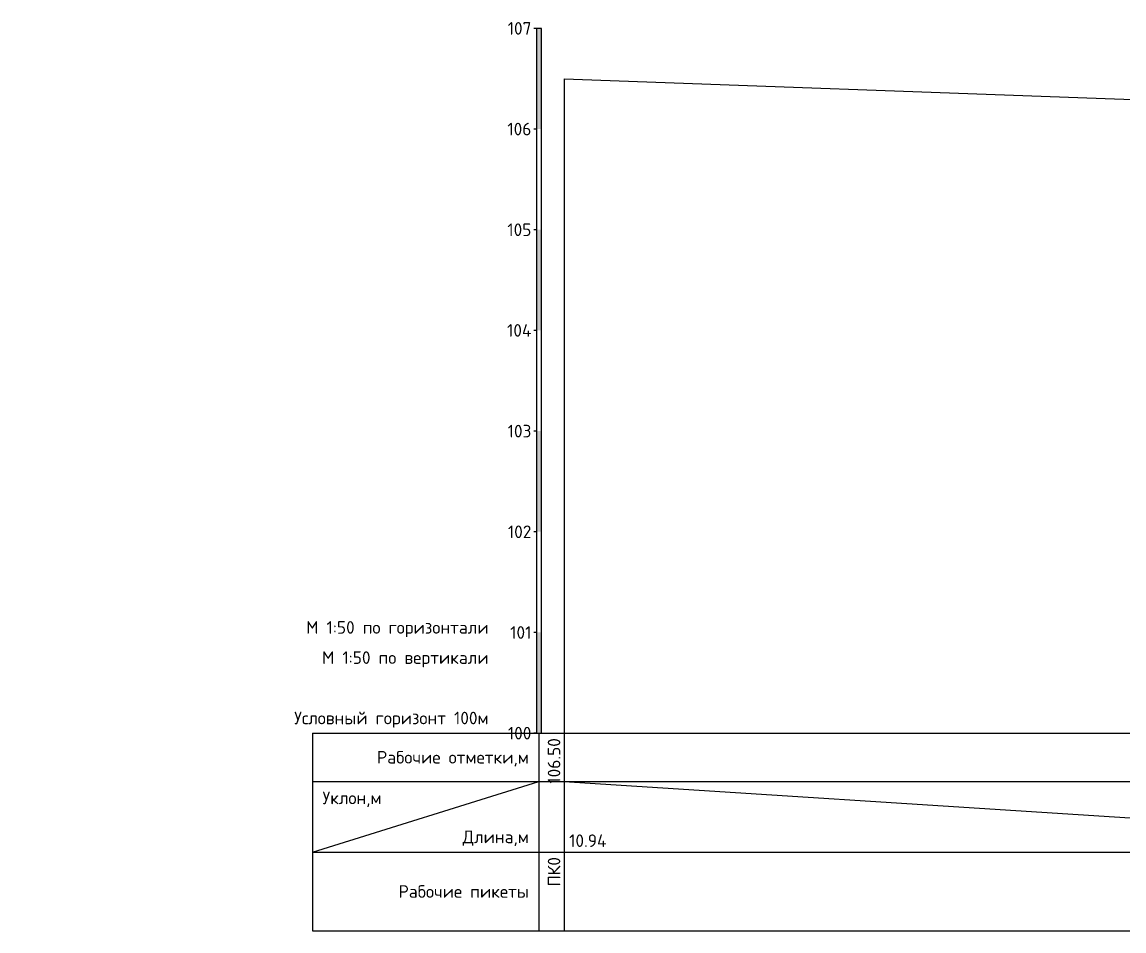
# Model space of a CAD drawing. Header units: millimetres. Extents: x -3202496 to 4385296, y -544754 to -321270.
# Drawn here: x 519206 to 530156, y -446896 to -437868 of the extents above; entities that cross this region are included whole.
import ezdxf
from ezdxf import colors
from ezdxf.entities.mleader import LeaderData, LeaderLine
from ezdxf.enums import TextEntityAlignment as Align
from ezdxf.math import Vec2, Vec3

# ---------------------------------------------------------------- set-up
doc = ezdxf.new("R2010")
doc.units = ezdxf.units.MM
doc.layers.get('0').update_dxf_attribs({"lineweight": 0})
doc.layers.add('Выпуск_профиль', color=7, linetype='Continuous')
doc.layers.add('ГП_искусств сооруж-я_выноски', color=7, linetype='Continuous', lineweight=15)
doc.styles.add('ISOCPEUR', font='isocpeur.ttf')

# ---------------------------------------------------------------- blocks, each defined once
blk = doc.blocks.new('Выпуск профиль')
at = {"layer": 'Выпуск_профиль'}
h = blk.add_hatch(color=256, dxfattribs=at)
edge = h.paths.add_edge_path()
edge.add_line((2225, 2965), (2275, 2965))
edge.add_line((2275, 2965), (2275, 3965))
edge.add_line((2275, 3965), (2225, 3965))
edge.add_line((2225, 3965), (2225, 2965))
edge = h.paths.add_edge_path()
edge.add_line((2225, 4965), (2275, 4965))
edge.add_line((2275, 4965), (2275, 5965))
edge.add_line((2275, 5965), (2225, 5965))
edge.add_line((2225, 5965), (2225, 4965))
edge = h.paths.add_edge_path()
edge.add_line((2225, 6965), (2275, 6965))
edge.add_line((2275, 6965), (2275, 7965))
edge.add_line((2275, 7965), (2225, 7965))
edge.add_line((2225, 7965), (2225, 6965))
edge = h.paths.add_edge_path()
edge.add_line((2225, 8965), (2275, 8965))
edge.add_line((2275, 8965), (2275, 9965))
edge.add_line((2275, 9965), (2225, 9965))
edge.add_line((2225, 9965), (2225, 8965))
for points in [[(2225, 9965), (2200, 9965)], [(2500, 9465), (13438, 9065), (21475, 5655), (22249, 5025), (39770, 5325), (41560, 5465), (48627, 5965), (50605, 6035)], [(2500, 9465), (2500, 2965)], [(2225, 8965), (2200, 8965)], [(2225, 7965), (2200, 7965)], [(2225, 6965), (2200, 6965)], [(2225, 5965), (2200, 5965)], [(2225, 4965), (2200, 4965)], [(2225, 3965), (2200, 3965)], [(0, 2965), (50605, 2965)], [(0, 2965), (0, 1000)], [(2225, 2965), (2200, 2965)], [(2250, 2965), (2250, 1000)], [(2500, 2965), (2500, 1000)], [(0, 1784), (2250, 2484)], [(0, 2484), (50605, 2484)], [(2500, 2484), (13438, 1784)], [(0, 1784), (50605, 1784)], [(0, 1000), (50605, 1000)]]:
    blk.add_lwpolyline(points, dxfattribs=at)
blk.add_lwpolyline([(2275, 2965), (2275, 9965), (2225, 9965), (2225, 2965)], close=True, dxfattribs=at)
at = {"layer": 'Выпуск_профиль', "style": 'ISOCPEUR'}
for s, p in [('107', (2175, 9965)), ('106', (2175, 8965)), ('105', (2175, 7965)), ('104', (2175, 6965)), ('103', (2175, 5965)), ('102', (2175, 4965)), ('М 1:50 по горизонтали', (1750, 4015)), ('101', (2175, 3965)), ('М 1:50 по вертикали', (1750, 3715)), ('Условный горизонт 100м', (1750, 3115)), ('100', (2175, 2965)), ('Рабочие отметки,м', (2150, 2725)), ('Рабочие пикеты', (2150, 1392))]:
    blk.add_text(s, height=125, dxfattribs=at).set_placement(p, align=Align.MIDDLE_RIGHT)
for s, p in [('106.50', (2500, 2915)), ('ПК0', (2500, 1734))]:
    blk.add_text(s, height=125, rotation=90, dxfattribs=at).set_placement(p, align=Align.BOTTOM_RIGHT)
blk.add_text('Уклон,м', height=125, dxfattribs=at).set_placement((100, 2384), align=Align.TOP_LEFT)
blk.add_text('Длина,м', height=125, dxfattribs=at).set_placement((2150, 1834), align=Align.BOTTOM_RIGHT)
blk.add_text('10.94', height=125, dxfattribs=at).set_placement((2550, 1834))
blk = doc.blocks.new('_DotSmall')
at = {"color": 0, "linetype": 'ByBlock', "lineweight": 80, "const_width": 0.5}
blk.add_lwpolyline([(-0.0625, 0, 1), (0.0625, 0, 1)], format="xyb", close=True, dxfattribs=at)

msp = doc.modelspace()

# ---------------------------------------------------------------- linework, layer by layer
at = {"layer": 'ГП_искусств сооруж-я_выноски'}
msp.add_lwpolyline([(524342.2, -444930.74), (524790.78, -444930.74)], dxfattribs=at)

# ---------------------------------------------------------------- block references
at = {"layer": 'Выпуск_профиль'}
msp.add_blockref('Выпуск профиль', (522092.2, -447896.22, 0.01), dxfattribs=at)

# ---------------------------------------------------------------- leaders
at = {"layer": 'ГП_искусств сооруж-я_выноски', "linetype": 'Continuous', "ltscale": 10}
ml = msp.add_multileader_mtext('Standard', dxfattribs=at)
ml.set_content('Гравийно-песчаная смесь', color=256, style='ISOCPEUR')
ml.set_leader_properties()
ml.set_arrow_properties(name='DOTSMALL')
ml.build(insert=Vec2(0, 0))
ml.multileader.update_dxf_attribs({"text_left_attachment_type": 6, "text_right_attachment_type": 6, "dogleg_length": 0, "arrow_head_size": 150, "scale": 50})
ctx = ml.context
ctx.base_point, ctx.scale, ctx.char_height, ctx.arrow_head_size, ctx.landing_gap_size, ctx.plane_origin = Vec3(541760.53, -444287.16, 0.01), 50, 125, 150, 0, Vec3(545296.61, -443407.35, 0.01)
ctx.left_attachment, ctx.right_attachment, ctx.text_align_type = 6, 6, 1
notes = []
notes.append((ctx, [(0, (1, 1, 0), (541760.53, -444287.16, 0.01), (1, 0), 0, [(0, [(541281.21, -443658.77, 0.01)], 0, [])])]))
ctx.mtext.insert, ctx.mtext.width, ctx.mtext.alignment, ctx.mtext.line_spacing_factor, ctx.mtext.flow_direction = Vec3(542504.28, -444137.16, 0.01), 1952.9233, 2, 0.908571, 5
for ctx, leaders in notes:
    for number, flags, end, landing, length, lines in leaders:
        leader = LeaderData()
        leader.index, (leader.has_last_leader_line, leader.has_dogleg_vector, leader.attachment_direction) = number, flags
        leader.last_leader_point, leader.dogleg_vector, leader.dogleg_length = Vec3(end), Vec3(landing), length
        for number, points, colour, breaks in lines:
            line = LeaderLine()
            line.index, line.vertices, line.color, line.breaks = number, Vec3.list(points), colors.encode_raw_color(colour), breaks
            leader.lines.append(line)
        ctx.leaders.append(leader)

doc.saveas('drawing.dxf')
